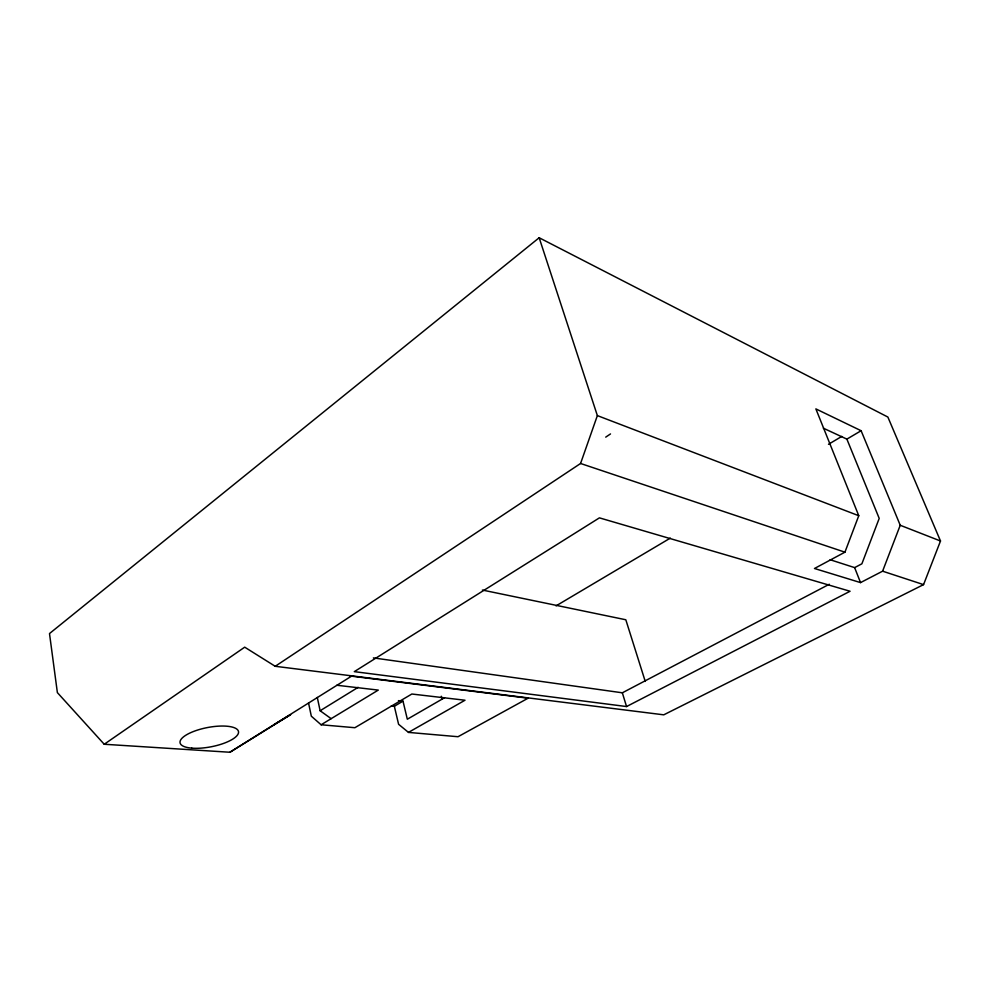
<?xml version="1.0" encoding="UTF-8"?>
<svg xmlns="http://www.w3.org/2000/svg" width="990" height="990" viewBox="0 0 990 990"><rect width="100%" height="100%" fill="white"/><g stroke="black" fill="none" stroke-linecap="round" stroke-linejoin="round"><path stroke-width="1.49" d="M104.222 744.257L244.703 647.175L275.22 666.295L580.573 463.481L597.366 415.602L539.166 237.749L49.5 633.563L57.37 692.604L104.222 744.257L229.89 752.251L290.639 714.632L273.945 724.692M844.928 552.173L858.763 515.716L815.871 408.895L861.114 430.724L900.232 525.269L882.597 571.181L860.533 582.603L814.485 568.495L844.928 552.173L580.573 463.481M275.22 666.295L663.758 714.83L923.559 584.62L940.5 540.998L887.869 417.05L539.166 237.749M605.719 437.135L610.508 433.929M229.89 752.251L352.341 675.65M317.295 697.443L320.129 710.746L358.157 687.32M308.534 702.925L311.318 716.178L321.107 724.767L378.279 690.092L336.848 685.253M556.046 605.88L670.341 538.102M828.482 444.3L841.772 436.417M391.285 705.944L394.342 706.266L403.004 701.143L407.323 719.223L444.522 697.74M823.358 428.187L846.883 439.127L861.114 430.724M394.342 706.266L398.586 724.272L408.474 732.402L465.003 700.227L411.852 694.015L354.878 727.712L321.107 724.767M830.127 559.734L854.63 567.616L861.882 563.805L879.207 518.401L846.883 439.127M373.391 657.904L622.339 692.802L829.311 584.249M626.546 706.551L850.063 591.253L599.42 517.857L354.309 671.641L626.546 706.551L622.339 692.802M408.474 732.402L458.024 736.721L528.128 698.185L349.817 675.96M398.425 700.648L403.004 701.143M482.39 590.052L625.816 619.765L645.245 681.417M882.597 571.181L923.559 584.62M597.366 415.602L858.763 515.716M900.232 525.269L940.5 540.998M320.129 710.746L331.155 718.666M854.63 567.616L860.533 582.603M441.33 696.267L442.072 699.262M191.8 748.143A29.75 9.789 -10.9 0 0 238.355 733.355A29.75 9.789 -10.9 0 0 197.703 730.014A29.75 9.789 -10.9 0 0 191.8 748.143"/></g></svg>
